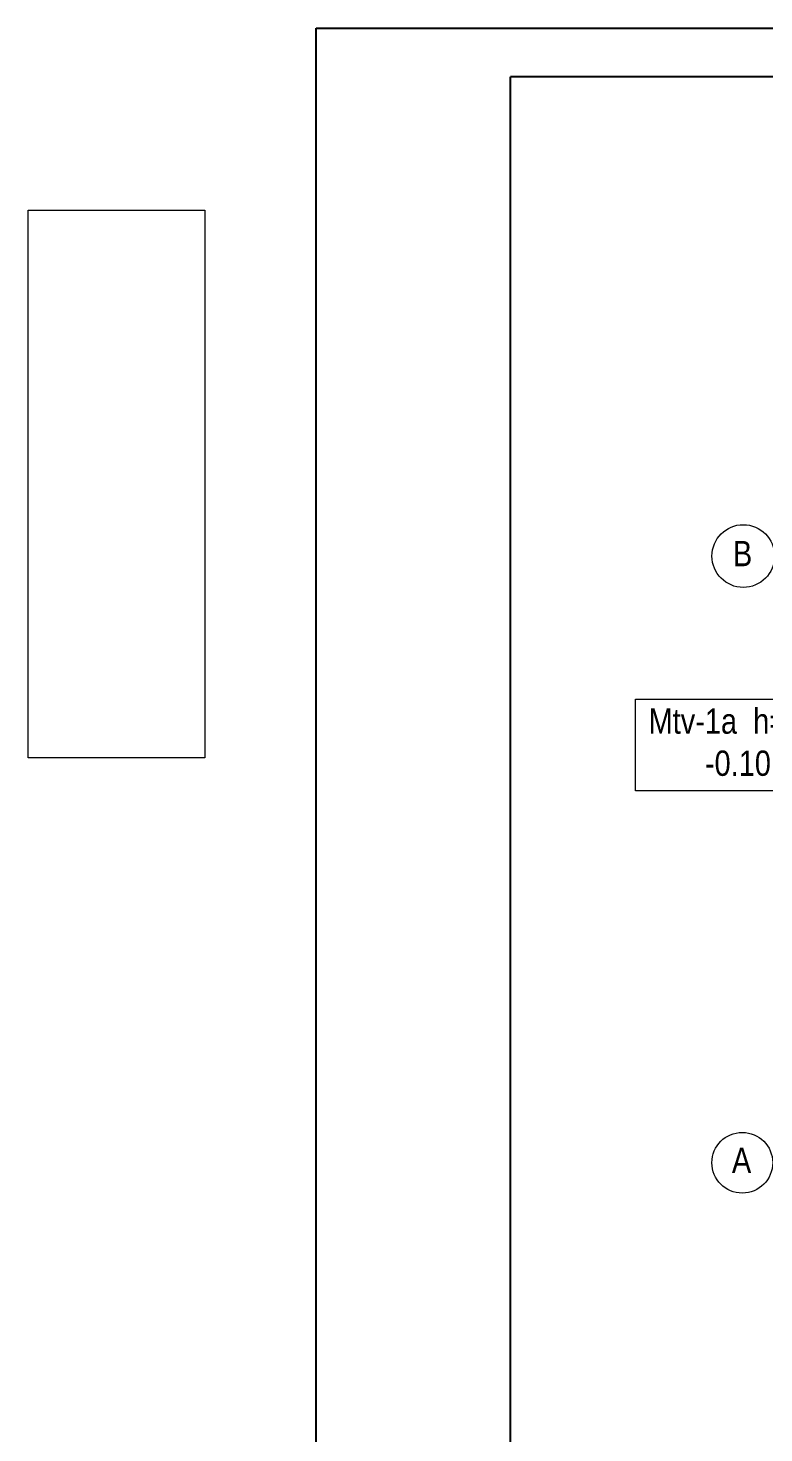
# Model space of a CAD drawing. Header units: millimetres. Extents: x -149347 to 251215, y -2929184 to -2541447.
# Drawn here: x 19029 to 26307, y -2567730 to -2553837 of the extents above; entities that cross this region are included whole.
import ezdxf

# ---------------------------------------------------------------- set-up
doc = ezdxf.new("R2010")
doc.units = ezdxf.units.MM
doc.styles.add('style6', font='ARIALN.TTF', dxfattribs={"height": 300})

# ---------------------------------------------------------------- blocks, each defined once
blk = doc.blocks.new('mekteb')
at = {"color": 0, "lineweight": 25}
for p, q in [((99643, -1821466), (139843, -1821466)), ((99643, -1849866), (99643, -1821466))]:
    blk.add_line(p, q, dxfattribs=at)
at = {"color": 0, "lineweight": 25, "ltscale": 15}
for p in [(101643, -1849366), (139343, -1821966)]:
    blk.add_line(p, (101643, -1821966), dxfattribs=at)

msp = doc.modelspace()

# ---------------------------------------------------------------- linework, layer by layer
at = {"color": 1, "lineweight": 15, "ltscale": 15}
msp.add_lwpolyline([(19029.34701, -2555636.64756), (20775.9368, -2555636.64756), (20775.9368, -2561054.65795), (19029.34701, -2561054.65795)], close=True, dxfattribs=at)
at = {"color": 0, "lineweight": 5, "ltscale": 15}
msp.add_lwpolyline([(25036.89836, -2560474.42583), (27081.69333, -2560474.42583), (27081.69333, -2561378.80986), (25036.89836, -2561378.80986)], close=True, dxfattribs=at)
at = {"color": 231, "lineweight": 15, "ltscale": 50}
for centre, radius in [((26103.20715, -2559058.09921), 310.34053), ((26093.27171, -2565058.09921), 300.40509)]:
    msp.add_circle(centre, radius, dxfattribs=at)

# ---------------------------------------------------------------- block references
at = {"lineweight": 15, "xscale": 0.9604837554369011, "yscale": 0.9604837554369011, "zscale": 0.9604837554369011}
msp.add_blockref('mekteb', (-73827.0471, -804348.37509), dxfattribs=at)

# ---------------------------------------------------------------- texts
at = {"color": 231, "lineweight": 15, "ltscale": 50, "char_height": 250, "attachment_point": 3, "style": 'style6'}
for s, insert in [('{\\fArial Narrow|b0|i0|c238|p34;B}', (26191.41233, -2558908.56123)), ('{\\fArial Narrow|b0|i0|c238|p34;A}', (26181.47689, -2564908.56123))]:
    msp.add_mtext_dynamic_manual_height_columns(s, width=157.5516269, gutter_width=12.5, heights=[0], dxfattribs=dict(at, insert=insert))
at = {"color": 0, "ltscale": 3, "insert": (25166.27321, -2560564.83279), "char_height": 300, "width": 2418.9425348, "attachment_point": 1, "style": 'style6'}
msp.add_mtext('{\\H0.83333x;Mtv-\\fArial Narrow|b0|i0|c238|p34;1a  h=150   \\P       -0.10}', dxfattribs=at)

doc.saveas('drawing.dxf')
